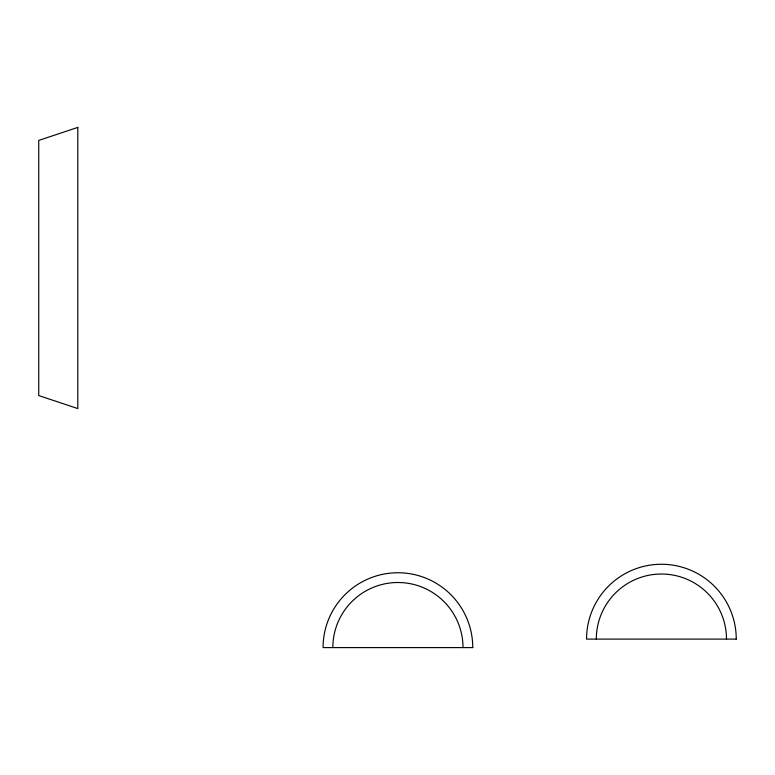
<?xml version="1.0" encoding="UTF-8"?>
<svg xmlns="http://www.w3.org/2000/svg" width="775" height="775" viewBox="0 0 775 775"><rect width="100%" height="100%" fill="white"/><g stroke="black" fill="none" stroke-linecap="round" stroke-linejoin="round"><path stroke-width="1.16" d="M332.833 647.6A65.081 65.081 0 0 1 397.914 582.509A65.081 65.081 0 0 1 463.004 647.6M596.314 639.104A65.081 65.081 0 0 1 661.404 574.023A65.081 65.081 0 0 1 726.485 639.104M77.8 127.4L38.75 140.42L38.75 395.56L77.8 408.57L77.8 127.4M736.25 639.104L586.559 639.104A74.846 74.846 0 0 1 661.404 564.258A74.846 74.846 0 0 1 736.25 639.104M472.76 647.6L323.068 647.6A74.846 74.846 0 0 1 397.914 572.744A74.846 74.846 0 0 1 472.76 647.6"/></g></svg>
